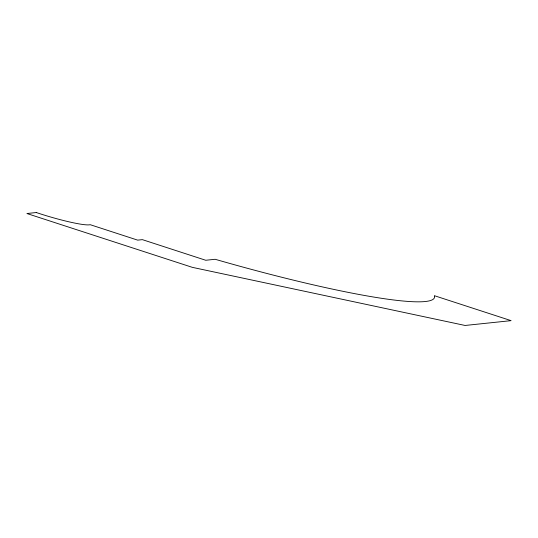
<?xml version="1.0" encoding="UTF-8"?>
<svg xmlns="http://www.w3.org/2000/svg" width="538" height="538" viewBox="0 0 538 538"><rect width="100%" height="100%" fill="white"/><g stroke="black" fill="none" stroke-linecap="round" stroke-linejoin="round"><path stroke-width="0.81" d="M36.302 212.537L26.9 213.519L192.355 267.352L465.094 325.463L511.1 320.648L434.435 295.705A234.091 25.279 16.4 0 1 215.146 259.282L205.751 260.264L142.375 239.645L137.674 240.136L90.149 224.676A41.917 4.526 16.4 0 1 36.302 212.537"/></g></svg>
